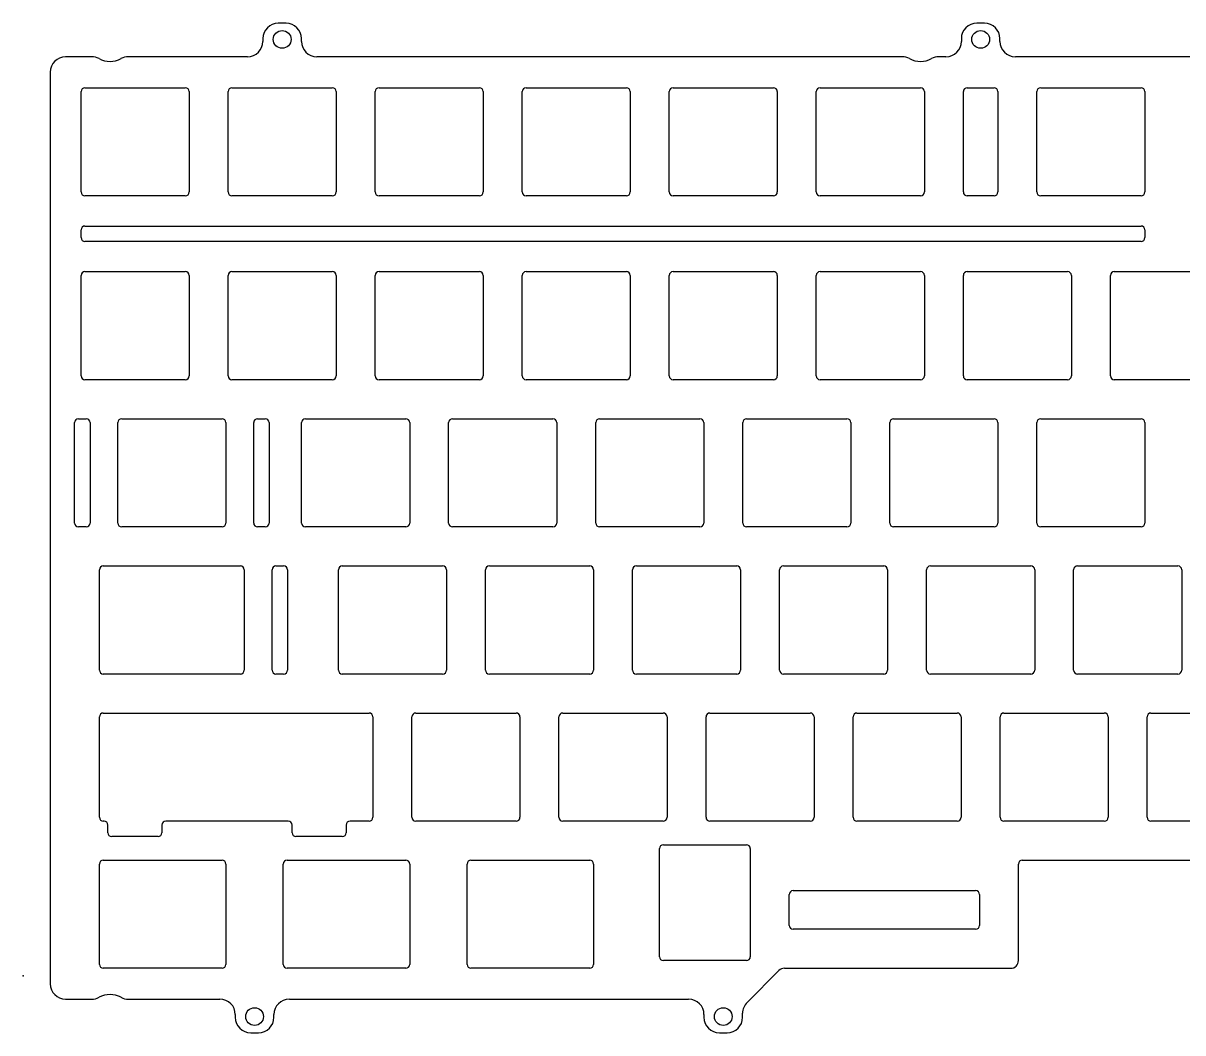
# Model space of a CAD drawing. Header units: centimetres. Extents: x 0 to 35.4, y -0.7 to 12.3.
# Drawn here: x 0 to 15.02, y -0.74 to 12.33 of the extents above; entities that cross this region are included whole.
import ezdxf

# ---------------------------------------------------------------- set-up
doc = ezdxf.new("R2010")
doc.units = ezdxf.units.CM
doc.header["$MEASUREMENT"] = 0
doc.layers.add('8xfullprettyfinal v1_Sketch1', color=7, linetype='Continuous')

msp = doc.modelspace()

# ---------------------------------------------------------------- linework, layer by layer
at = {"layer": '8xfullprettyfinal v1_Sketch1'}
for p, q in [((3.405, 12.334), (3.305, 12.334)), ((12.454, 12.334), (12.354, 12.334)), ((3.105, 12.134), (3.105, 12.099)), ((3.605, 12.099), (3.605, 12.134)), ((12.154, 12.134), (12.154, 12.099)), ((12.654, 12.099), (12.654, 12.134)), ((0.888, 11.899), (0.55, 11.899)), ((2.905, 11.899), (1.362, 11.899)), ((11.388, 11.899), (3.805, 11.899)), ((11.954, 11.899), (11.862, 11.899)), ((20.526, 11.899), (12.854, 11.899)), ((0.35, 11.699), (0.35, -0.102)), ((0.75, 10.149), (0.75, 11.449)), ((0.8, 11.499), (2.1, 11.499)), ((2.15, 11.449), (2.15, 10.149)), ((2.655, 10.149), (2.655, 11.449)), ((2.705, 11.499), (4.005, 11.499)), ((4.055, 11.449), (4.055, 10.149)), ((4.56, 10.149), (4.56, 11.449)), ((4.61, 11.499), (5.91, 11.499)), ((5.96, 11.449), (5.96, 10.149)), ((6.465, 10.149), (6.465, 11.449)), ((6.515, 11.499), (7.815, 11.499)), ((7.865, 11.449), (7.865, 10.149)), ((8.37, 10.149), (8.37, 11.449)), ((8.42, 11.499), (9.72, 11.499)), ((9.77, 11.449), (9.77, 10.149)), ((10.275, 10.149), (10.275, 11.449)), ((10.325, 11.499), (11.625, 11.499)), ((11.675, 11.449), (11.675, 10.149)), ((12.18, 10.149), (12.18, 11.449)), ((12.23, 11.499), (12.578, 11.499)), ((12.627, 11.449), (12.627, 10.149)), ((13.133, 10.149), (13.133, 11.449)), ((13.182, 11.499), (14.482, 11.499)), ((14.533, 11.449), (14.533, 10.149)), ((2.1, 10.099), (0.8, 10.099)), ((4.005, 10.099), (2.705, 10.099)), ((5.91, 10.099), (4.61, 10.099)), ((7.815, 10.099), (6.515, 10.099)), ((9.72, 10.099), (8.42, 10.099)), ((11.625, 10.099), (10.325, 10.099)), ((12.578, 10.099), (12.23, 10.099)), ((14.482, 10.099), (13.182, 10.099)), ((0.75, 9.558), (0.75, 9.658)), ((0.8, 9.708), (14.482, 9.708)), ((14.533, 9.658), (14.533, 9.558)), ((14.482, 9.508), (0.8, 9.508)), ((0.75, 7.768), (0.75, 9.068)), ((0.8, 9.118), (2.1, 9.118)), ((2.15, 9.068), (2.15, 7.768)), ((2.655, 7.768), (2.655, 9.068)), ((2.705, 9.118), (4.005, 9.118)), ((4.055, 9.068), (4.055, 7.768)), ((4.56, 7.768), (4.56, 9.068)), ((4.61, 9.118), (5.91, 9.118)), ((5.96, 9.068), (5.96, 7.768)), ((6.465, 7.768), (6.465, 9.068)), ((6.515, 9.118), (7.815, 9.118)), ((7.865, 9.068), (7.865, 7.768)), ((8.37, 7.768), (8.37, 9.068)), ((8.42, 9.118), (9.72, 9.118)), ((9.77, 9.068), (9.77, 7.768)), ((10.275, 7.768), (10.275, 9.068)), ((10.325, 9.118), (11.625, 9.118)), ((11.675, 9.068), (11.675, 7.768)), ((12.18, 7.768), (12.18, 9.068)), ((12.23, 9.118), (13.53, 9.118)), ((13.58, 9.068), (13.58, 7.768)), ((14.085, 7.768), (14.085, 9.068)), ((14.135, 9.118), (15.435, 9.118)), ((2.1, 7.718), (0.8, 7.718)), ((4.005, 7.718), (2.705, 7.718)), ((5.91, 7.718), (4.61, 7.718)), ((7.815, 7.718), (6.515, 7.718)), ((9.72, 7.718), (8.42, 7.718)), ((11.625, 7.718), (10.325, 7.718)), ((13.53, 7.718), (12.23, 7.718)), ((15.435, 7.718), (14.135, 7.718)), ((0.716, 7.213), (0.816, 7.213)), ((1.276, 7.213), (2.576, 7.213)), ((3.036, 7.213), (3.136, 7.213)), ((3.657, 7.213), (4.957, 7.213)), ((5.562, 7.213), (6.862, 7.213)), ((7.467, 7.213), (8.767, 7.213)), ((9.372, 7.213), (10.672, 7.213)), ((11.277, 7.213), (12.578, 7.213)), ((13.182, 7.213), (14.482, 7.213)), ((0.666, 5.863), (0.666, 7.163)), ((0.866, 7.163), (0.866, 5.863)), ((1.226, 5.863), (1.226, 7.163)), ((2.626, 7.163), (2.626, 5.863)), ((2.986, 5.863), (2.986, 7.163)), ((3.186, 7.163), (3.186, 5.863)), ((3.607, 5.863), (3.607, 7.163)), ((5.007, 7.163), (5.007, 5.863)), ((5.512, 5.863), (5.512, 7.163)), ((6.912, 7.163), (6.912, 5.863)), ((7.417, 5.863), (7.417, 7.163)), ((8.817, 7.163), (8.817, 5.863)), ((9.322, 5.863), (9.322, 7.163)), ((10.723, 7.163), (10.723, 5.863)), ((11.227, 5.863), (11.227, 7.163)), ((12.627, 7.163), (12.627, 5.863)), ((13.133, 5.863), (13.133, 7.163)), ((14.533, 7.163), (14.533, 5.863)), ((0.816, 5.813), (0.716, 5.813)), ((2.576, 5.813), (1.276, 5.813)), ((3.136, 5.813), (3.036, 5.813)), ((4.957, 5.813), (3.657, 5.813)), ((6.862, 5.813), (5.562, 5.813)), ((8.767, 5.813), (7.467, 5.813)), ((10.672, 5.813), (9.372, 5.813)), ((12.578, 5.813), (11.277, 5.813)), ((14.482, 5.813), (13.182, 5.813)), ((1.038, 5.308), (2.814, 5.308)), ((3.274, 5.308), (3.374, 5.308)), ((4.134, 5.308), (5.434, 5.308)), ((6.039, 5.308), (7.339, 5.308)), ((7.944, 5.308), (9.244, 5.308)), ((9.849, 5.308), (11.149, 5.308)), ((11.754, 5.308), (13.054, 5.308)), ((13.659, 5.308), (14.959, 5.308)), ((0.988, 3.958), (0.988, 5.258)), ((2.864, 5.258), (2.864, 3.958)), ((3.224, 3.958), (3.224, 5.258)), ((3.424, 5.258), (3.424, 3.958)), ((4.084, 3.958), (4.084, 5.258)), ((5.484, 5.258), (5.484, 3.958)), ((5.989, 3.958), (5.989, 5.258)), ((7.389, 5.258), (7.389, 3.958)), ((7.894, 3.958), (7.894, 5.258)), ((9.294, 5.258), (9.294, 3.958)), ((9.799, 3.958), (9.799, 5.258)), ((11.199, 5.258), (11.199, 3.958)), ((11.704, 3.958), (11.704, 5.258)), ((13.104, 5.258), (13.104, 3.958)), ((13.609, 3.958), (13.609, 5.258)), ((15.009, 5.258), (15.009, 3.958)), ((2.814, 3.908), (1.038, 3.908)), ((3.374, 3.908), (3.274, 3.908)), ((5.434, 3.908), (4.134, 3.908)), ((7.339, 3.908), (6.039, 3.908)), ((9.244, 3.908), (7.944, 3.908)), ((11.149, 3.908), (9.849, 3.908)), ((13.054, 3.908), (11.754, 3.908)), ((14.959, 3.908), (13.659, 3.908)), ((0.988, 2.053), (0.988, 3.353)), ((1.038, 3.403), (4.481, 3.403)), ((4.531, 3.353), (4.531, 2.053)), ((5.036, 2.053), (5.036, 3.353)), ((5.086, 3.403), (6.386, 3.403)), ((6.436, 3.353), (6.436, 2.053)), ((6.941, 2.053), (6.941, 3.353)), ((6.991, 3.403), (8.291, 3.403)), ((8.341, 3.353), (8.341, 2.053)), ((8.846, 2.053), (8.846, 3.353)), ((8.896, 3.403), (10.196, 3.403)), ((10.246, 3.353), (10.246, 2.053)), ((10.751, 2.053), (10.751, 3.353)), ((10.801, 3.403), (12.101, 3.403)), ((12.151, 3.353), (12.151, 2.053)), ((12.656, 2.053), (12.656, 3.353)), ((12.706, 3.403), (14.006, 3.403)), ((14.056, 3.353), (14.056, 2.053)), ((14.561, 2.053), (14.561, 3.353)), ((14.611, 3.403), (15.911, 3.403)), ((1.047, 2.003), (1.038, 2.003)), ((3.434, 2.003), (1.847, 2.003)), ((4.481, 2.003), (4.234, 2.003)), ((6.386, 2.003), (5.086, 2.003)), ((8.291, 2.003), (6.991, 2.003)), ((10.196, 2.003), (8.896, 2.003)), ((12.101, 2.003), (10.801, 2.003)), ((14.006, 2.003), (12.706, 2.003)), ((15.911, 2.003), (14.611, 2.003)), ((1.097, 1.853), (1.097, 1.953)), ((1.797, 1.953), (1.797, 1.853)), ((3.484, 1.853), (3.484, 1.953)), ((4.184, 1.953), (4.184, 1.853)), ((1.747, 1.803), (1.147, 1.803)), ((4.134, 1.803), (3.534, 1.803)), ((8.294, 1.698), (9.37, 1.698)), ((8.244, 0.248), (8.244, 1.648)), ((9.42, 1.648), (9.42, 0.248)), ((0.988, 0.148), (0.988, 1.448)), ((1.038, 1.498), (2.576, 1.498)), ((2.626, 1.448), (2.626, 0.148)), ((3.369, 0.148), (3.369, 1.448)), ((3.419, 1.498), (4.957, 1.498)), ((5.007, 1.448), (5.007, 0.148)), ((5.751, 0.148), (5.751, 1.448)), ((5.801, 1.498), (7.339, 1.498)), ((7.389, 1.448), (7.389, 0.148)), ((12.894, 0.198), (12.894, 1.448)), ((12.944, 1.498), (15.435, 1.498)), ((9.925, 0.653), (9.925, 1.053)), ((9.975, 1.103), (12.339, 1.103)), ((12.389, 1.053), (12.389, 0.653)), ((12.339, 0.603), (9.975, 0.603)), ((9.37, 0.198), (8.294, 0.198)), ((2.576, 0.098), (1.038, 0.098)), ((4.957, 0.098), (3.419, 0.098)), ((7.339, 0.098), (5.801, 0.098)), ((9.379, -0.344), (9.791, 0.068)), ((9.861, 0.098), (12.794, 0.098)), ((0.55, -0.302), (0.888, -0.302)), ((1.362, -0.302), (2.548, -0.302)), ((3.448, -0.302), (8.62, -0.302)), ((2.748, -0.502), (2.748, -0.537)), ((3.248, -0.537), (3.248, -0.502)), ((8.82, -0.502), (8.82, -0.537)), ((9.32, -0.537), (9.32, -0.485)), ((2.948, -0.737), (3.048, -0.737)), ((9.02, -0.737), (9.12, -0.737))]:
    msp.add_line(p, q, dxfattribs=at)
for centre in [(3.355, 12.124), (12.404, 12.124), (2.998, -0.527), (9.07, -0.527)]:
    msp.add_circle(centre, 0.115, dxfattribs=at)
for centre, radius, start, end in [((3.305, 12.134), 0.2, 90, 180), ((3.405, 12.134), 0.2, 0, 90), ((12.354, 12.134), 0.2, 90, 180), ((12.454, 12.134), 0.2, 0, 90), ((2.905, 12.099), 0.2, 270, 360), ((3.805, 12.099), 0.2, 180, 270), ((11.954, 12.099), 0.2, 270, 360), ((12.854, 12.099), 0.2, 180, 270), ((0.55, 11.699), 0.2, 90, 180), ((0.888, 11.699), 0.2, 61.6424, 90), ((1.125, 12.139), 0.3, 241.6424, 298.3576), ((1.362, 11.699), 0.2, 90, 118.3576), ((11.388, 11.699), 0.2, 61.6424, 90), ((11.625, 12.139), 0.3, 241.6424, 298.3576), ((11.862, 11.699), 0.2, 90, 118.3576), ((0.8, 11.449), 0.05, 90, 180), ((2.1, 11.449), 0.05, 360, 90), ((2.705, 11.449), 0.05, 90, 180), ((4.005, 11.449), 0.05, 360, 90), ((4.61, 11.449), 0.05, 90, 180), ((5.91, 11.449), 0.05, 0, 90), ((6.515, 11.449), 0.05, 90, 180), ((7.815, 11.449), 0.05, 360, 90), ((8.42, 11.449), 0.05, 90, 180), ((9.72, 11.449), 0.05, 0, 90), ((10.325, 11.449), 0.05, 90, 180), ((11.625, 11.449), 0.05, 0, 90), ((12.23, 11.449), 0.05, 90, 180), ((12.578, 11.449), 0.05, 0, 90), ((13.182, 11.449), 0.05, 90, 180), ((14.482, 11.449), 0.05, 360, 90), ((0.8, 10.149), 0.05, 180, 270), ((2.1, 10.149), 0.05, 270, 360), ((2.705, 10.149), 0.05, 180, 270), ((4.005, 10.149), 0.05, 270, 360), ((4.61, 10.149), 0.05, 180, 270), ((5.91, 10.149), 0.05, 270, 360), ((6.515, 10.149), 0.05, 180, 270), ((7.815, 10.149), 0.05, 270, 360), ((8.42, 10.149), 0.05, 180, 270), ((9.72, 10.149), 0.05, 270, 360), ((10.325, 10.149), 0.05, 180, 270), ((11.625, 10.149), 0.05, 270, 360), ((12.23, 10.149), 0.05, 180, 270), ((12.578, 10.149), 0.05, 270, 360), ((13.182, 10.149), 0.05, 180, 270), ((14.482, 10.149), 0.05, 270, 0), ((0.8, 9.658), 0.05, 90, 180), ((14.482, 9.658), 0.05, 0, 90), ((0.8, 9.558), 0.05, 180, 270), ((14.482, 9.558), 0.05, 270, 360), ((0.8, 9.068), 0.05, 90, 180), ((2.1, 9.068), 0.05, 360, 90), ((2.705, 9.068), 0.05, 90, 180), ((4.005, 9.068), 0.05, 0, 90), ((4.61, 9.068), 0.05, 90, 180), ((5.91, 9.068), 0.05, 0, 90), ((6.515, 9.068), 0.05, 90, 180), ((7.815, 9.068), 0.05, 360, 90), ((8.42, 9.068), 0.05, 90, 180), ((9.72, 9.068), 0.05, 0, 90), ((10.325, 9.068), 0.05, 90, 180), ((11.625, 9.068), 0.05, 0, 90), ((12.23, 9.068), 0.05, 90, 180), ((13.53, 9.068), 0.05, 0, 90), ((14.135, 9.068), 0.05, 90, 180), ((0.8, 7.768), 0.05, 180, 270), ((2.1, 7.768), 0.05, 270, 360), ((2.705, 7.768), 0.05, 180, 270), ((4.005, 7.768), 0.05, 270, 0), ((4.61, 7.768), 0.05, 180, 270), ((5.91, 7.768), 0.05, 270, 0), ((6.515, 7.768), 0.05, 180, 270), ((7.815, 7.768), 0.05, 270, 360), ((8.42, 7.768), 0.05, 180, 270), ((9.72, 7.768), 0.05, 270, 360), ((10.325, 7.768), 0.05, 180, 270), ((11.625, 7.768), 0.05, 270, 360), ((12.23, 7.768), 0.05, 180, 270), ((13.53, 7.768), 0.05, 270, 360), ((14.135, 7.768), 0.05, 180, 270), ((0.716, 7.163), 0.05, 90, 180), ((0.816, 7.163), 0.05, 0, 90), ((1.276, 7.163), 0.05, 90, 180), ((2.576, 7.163), 0.05, 0, 90), ((3.036, 7.163), 0.05, 90, 180), ((3.136, 7.163), 0.05, 0, 90), ((3.657, 7.163), 0.05, 90, 180), ((4.957, 7.163), 0.05, 0, 90), ((5.562, 7.163), 0.05, 90, 180), ((6.862, 7.163), 0.05, 0, 90), ((7.467, 7.163), 0.05, 90, 180), ((8.767, 7.163), 0.05, 0, 90), ((9.372, 7.163), 0.05, 90, 180), ((10.672, 7.163), 0.05, 0, 90), ((11.277, 7.163), 0.05, 90, 180), ((12.578, 7.163), 0.05, 0, 90), ((13.182, 7.163), 0.05, 90, 180), ((14.482, 7.163), 0.05, 0, 90), ((0.716, 5.863), 0.05, 180, 270), ((0.816, 5.863), 0.05, 270, 0), ((1.276, 5.863), 0.05, 180, 270), ((2.576, 5.863), 0.05, 270, 0), ((3.036, 5.863), 0.05, 180, 270), ((3.136, 5.863), 0.05, 270, 360), ((3.657, 5.863), 0.05, 180, 270), ((4.957, 5.863), 0.05, 270, 0), ((5.562, 5.863), 0.05, 180, 270), ((6.862, 5.863), 0.05, 270, 360), ((7.467, 5.863), 0.05, 180, 270), ((8.767, 5.863), 0.05, 270, 360), ((9.372, 5.863), 0.05, 180, 270), ((10.672, 5.863), 0.05, 270, 360), ((11.277, 5.863), 0.05, 180, 270), ((12.578, 5.863), 0.05, 270, 0), ((13.182, 5.863), 0.05, 180, 270), ((14.482, 5.863), 0.05, 270, 0), ((1.038, 5.258), 0.05, 90, 180), ((2.814, 5.258), 0.05, 0, 90), ((3.274, 5.258), 0.05, 90, 180), ((3.374, 5.258), 0.05, 0, 90), ((4.134, 5.258), 0.05, 90, 180), ((5.434, 5.258), 0.05, 0, 90), ((6.039, 5.258), 0.05, 90, 180), ((7.339, 5.258), 0.05, 0, 90), ((7.944, 5.258), 0.05, 90, 180), ((9.244, 5.258), 0.05, 0, 90), ((9.849, 5.258), 0.05, 90, 180), ((11.149, 5.258), 0.05, 0, 90), ((11.754, 5.258), 0.05, 90, 180), ((13.054, 5.258), 0.05, 360, 90), ((13.659, 5.258), 0.05, 90, 180), ((14.959, 5.258), 0.05, 360, 90), ((1.038, 3.958), 0.05, 180, 270), ((2.814, 3.958), 0.05, 270, 0), ((3.274, 3.958), 0.05, 180, 270), ((3.374, 3.958), 0.05, 270, 0), ((4.134, 3.958), 0.05, 180, 270), ((5.434, 3.958), 0.05, 270, 0), ((6.039, 3.958), 0.05, 180, 270), ((7.339, 3.958), 0.05, 270, 0), ((7.944, 3.958), 0.05, 180, 270), ((9.244, 3.958), 0.05, 270, 360), ((9.849, 3.958), 0.05, 180, 270), ((11.149, 3.958), 0.05, 270, 0), ((11.754, 3.958), 0.05, 180, 270), ((13.054, 3.958), 0.05, 270, 0), ((13.659, 3.958), 0.05, 180, 270), ((14.959, 3.958), 0.05, 270, 0), ((1.038, 3.353), 0.05, 90, 180), ((4.481, 3.353), 0.05, 0, 90), ((5.086, 3.353), 0.05, 90, 180), ((6.386, 3.353), 0.05, 0, 90), ((6.991, 3.353), 0.05, 90, 180), ((8.291, 3.353), 0.05, 0, 90), ((8.896, 3.353), 0.05, 90, 180), ((10.196, 3.353), 0.05, 0, 90), ((10.801, 3.353), 0.05, 90, 180), ((12.101, 3.353), 0.05, 0, 90), ((12.706, 3.353), 0.05, 90, 180), ((14.006, 3.353), 0.05, 360, 90), ((14.611, 3.353), 0.05, 90, 180), ((1.038, 2.053), 0.05, 180, 270), ((1.047, 1.953), 0.05, 0, 90), ((1.847, 1.953), 0.05, 90, 180), ((3.434, 1.953), 0.05, 0, 90), ((4.234, 1.953), 0.05, 90, 180), ((4.481, 2.053), 0.05, 270, 360), ((5.086, 2.053), 0.05, 180, 270), ((6.386, 2.053), 0.05, 270, 0), ((6.991, 2.053), 0.05, 180, 270), ((8.291, 2.053), 0.05, 270, 0), ((8.896, 2.053), 0.05, 180, 270), ((10.196, 2.053), 0.05, 270, 360), ((10.801, 2.053), 0.05, 180, 270), ((12.101, 2.053), 0.05, 270, 0), ((12.706, 2.053), 0.05, 180, 270), ((14.006, 2.053), 0.05, 270, 0), ((14.611, 2.053), 0.05, 180, 270), ((1.147, 1.853), 0.05, 180, 270), ((1.747, 1.853), 0.05, 270, 0), ((3.534, 1.853), 0.05, 180, 270), ((4.134, 1.853), 0.05, 270, 0), ((8.294, 1.648), 0.05, 90, 180), ((9.37, 1.648), 0.05, 0, 90), ((1.038, 1.448), 0.05, 90, 180), ((2.576, 1.448), 0.05, 360, 90), ((3.419, 1.448), 0.05, 90, 180), ((4.957, 1.448), 0.05, 0, 90), ((5.801, 1.448), 0.05, 90, 180), ((7.339, 1.448), 0.05, 0, 90), ((12.944, 1.448), 0.05, 90, 180), ((9.975, 1.053), 0.05, 90, 180), ((12.339, 1.053), 0.05, 0, 90), ((9.975, 0.653), 0.05, 180, 270), ((12.339, 0.653), 0.05, 270, 360), ((8.294, 0.248), 0.05, 180, 270), ((9.37, 0.248), 0.05, 270, 360), ((12.794, 0.198), 0.1, 270, 0), ((1.038, 0.148), 0.05, 180, 270), ((2.576, 0.148), 0.05, 270, 0), ((3.419, 0.148), 0.05, 180, 270), ((4.957, 0.148), 0.05, 270, 0), ((5.801, 0.148), 0.05, 180, 270), ((7.339, 0.148), 0.05, 270, 0), ((9.861, -0.002), 0.1, 90, 135), ((0.55, -0.102), 0.2, 180, 270), ((0.888, -0.102), 0.2, 270, 298.3576), ((1.125, -0.542), 0.3, 61.6424, 118.3576), ((1.362, -0.102), 0.2, 241.6424, 270), ((2.548, -0.502), 0.2, 0, 90), ((3.448, -0.502), 0.2, 90, 180), ((8.62, -0.502), 0.2, 0, 90), ((9.52, -0.485), 0.2, 135, 180), ((2.948, -0.537), 0.2, 180, 270), ((3.048, -0.537), 0.2, 270, 360), ((9.02, -0.537), 0.2, 180, 270), ((9.12, -0.537), 0.2, 270, 360)]:
    msp.add_arc(centre, radius, start, end, dxfattribs=at)
msp.add_point((0, 0), dxfattribs=at)
msp.add_point((0, 0), dxfattribs=at)

doc.saveas('drawing.dxf')
